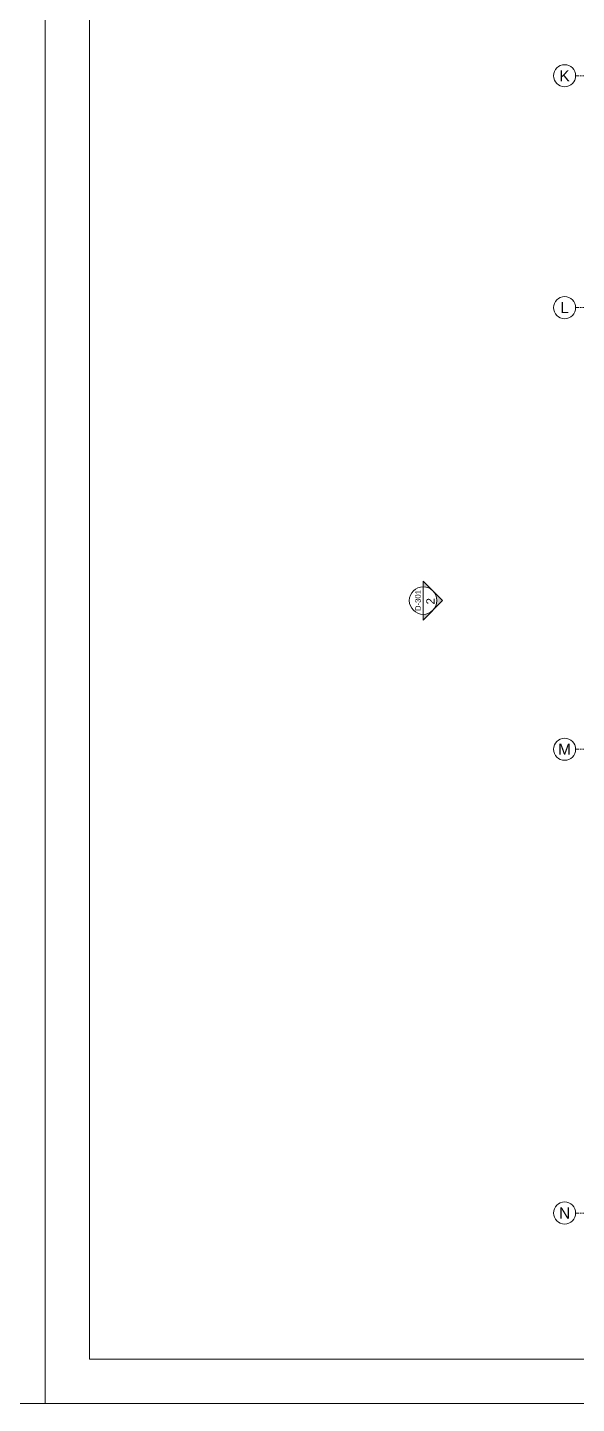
# Model space of a CAD drawing. Extents: x -2050 to 29725, y -1777 to 6820.
# Drawn here: x 17803 to 18797, y 0 to 2492 of the extents above; entities that cross this region are included whole.
import ezdxf
from ezdxf.enums import TextEntityAlignment as Align

# ---------------------------------------------------------------- set-up
doc = ezdxf.new("R2010")
doc.units = 0
doc.header["$LTSCALE"] = 25
doc.header["$MEASUREMENT"] = 0
doc.linetypes.add('DASHDOT2', pattern=[0.5, 0.25, -0.125, 0, -0.125])
doc.layers.get('0').update_dxf_attribs({"color": 9, "lineweight": 9})
for name, color, linetype, lineweight in [('21', 9, 'Continuous', 9), ('24', 9, 'DASHDOT2', 9), ('40A', 9, 'Continuous', 9)]:
    doc.layers.add(name, color=color, linetype=linetype, lineweight=lineweight)
doc.styles.add('Arial', font='arial.ttf', dxfattribs={"height": 2.5})

# ---------------------------------------------------------------- blocks, each defined once
blk = doc.blocks.new('0_exteriorelevation1')
h = blk.add_hatch(color=256)
h.dxf.hatch_style = 1
h.paths.add_polyline_path([(0, 7.07), (-3.54, 3.54, -0.414214), (3.54, 3.54)])
h = blk.add_hatch(color=256)
edge = h.paths.add_edge_path()
edge.add_arc((0, 0), 5, 135, 180)
edge.add_line((-5, 0), (-7.07, 0))
edge.add_line((-7.07, 0), (-3.54, 3.54))
edge = h.paths.add_edge_path()
edge.add_line((5, 0), (7.07, 0))
edge.add_line((7.07, 0), (3.54, 3.54))
edge.add_arc((0, 0), 5, 0, 45, ccw=False)
blk.add_lwpolyline([(7.07, 0), (0, 7.07), (-7.07, 0), (7.07, 0)])
blk.add_lwpolyline([(7.07, 0), (0, 7.07), (-7.07, 0), (7.07, 0)])
blk.add_circle((0, 0), 5)
at = {"style": 'Arial'}
blk.add_attdef('KESITADI', text='', height=3, dxfattribs=at).set_placement((0, 0), align=Align.BOTTOM_CENTER)
blk.add_attdef('PAFTAADI', text='', height=2, dxfattribs=at).set_placement((0, -0.5), align=Align.TOP_CENTER)
blk = doc.blocks.new('0_aks')
at = {"linetype": 'Continuous'}
blk.add_circle((0, 0), 2, dxfattribs=at)
at = {"style": 'Arial'}
blk.add_attdef('AKS', text='', height=2, dxfattribs=at).set_placement((0, 0), align=Align.MIDDLE_CENTER)
blk = doc.blocks.new('P-AKS_AUDI')
at = {"layer": '24'}
for points in [[(-3762.1, -380), (-3500, -380)], [(-3762.1, -800), (-3500, -800)], [(-3762.1, -1600), (-3500, -1600)], [(-3762.1, -2440), (-3500, -2440)]]:
    blk.add_lwpolyline(points, dxfattribs=at)
at = {"layer": '24', "xscale": 10, "yscale": 10, "zscale": 10}
for p, values in [((-3782.1, -380), {'AKS': 'K'}), ((-3782.1, -800), {'AKS': 'L'}), ((-3782.1, -1600), {'AKS': 'M'}), ((-3782.1, -2440), {'AKS': 'N'})]:
    blk.add_blockref('0_aks', p, dxfattribs=at).add_auto_attribs(values)
blk = doc.blocks.new('ÇATI KATI PLANI')
at = {"layer": '24'}
blk.add_blockref('P-AKS_AUDI', (22557.5, 2785), dxfattribs=at)

msp = doc.modelspace()

# ---------------------------------------------------------------- linework, layer by layer
at = {"layer": '40A'}
for points in [[(17835, 4205), (11890, 4205), (11890, 0), (17835, 0)], [(23780, 4205), (17835, 4205), (17835, 0), (23780, 0)], [(23240.06, 80), (17915, 80), (17915, 4125), (23240.06, 4125)]]:
    msp.add_lwpolyline(points, close=True, dxfattribs=at)

# ---------------------------------------------------------------- block references
msp.add_blockref('ÇATI KATI PLANI', (0, 0))
at = {"layer": '21'}
ref = msp.add_blockref('0_exteriorelevation1', (18519.26, 1454.41), dxfattribs=dict(at, xscale=5, yscale=5, zscale=5, rotation=270))
ref.add_attrib('KESITADI', '2', dxfattribs={"layer": '0', "height": 15, "rotation": 90, "style": 'Arial'}).set_placement((18544.49, 1453.15), align=Align.BOTTOM_CENTER)
ref.add_attrib('PAFTAADI', 'D-301', dxfattribs={"layer": '0', "height": 10, "rotation": 90, "style": 'Arial'}).set_placement((18504.98, 1454.41), align=Align.TOP_CENTER)

doc.saveas('drawing.dxf')
